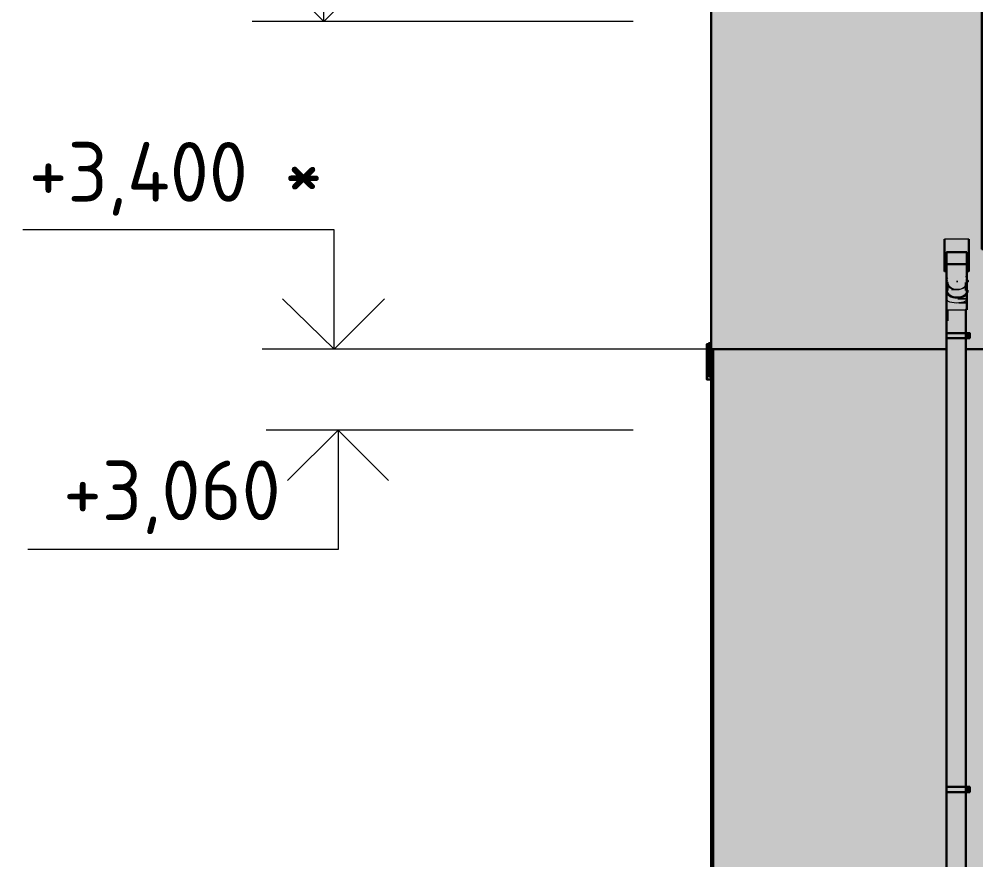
# Model space of a CAD drawing. Header units: millimetres. Extents: x -11345 to 411485, y -9810 to 73012.
# Drawn here: x 113421 to 117427, y -629 to 2891 of the extents above; entities that cross this region are included whole.
import ezdxf

# ---------------------------------------------------------------- set-up
doc = ezdxf.new("R2010")
doc.units = ezdxf.units.MM
for name, color, linetype in [('PDF _Аннотация', 7, 'Continuous'), ('PDF _Линии', 7, 'Continuous'), ('PDF _Оборудование', 7, 'Continuous'), ('PDF _Отметки', 7, 'Continuous'), ('PDF _Текст', 7, 'Continuous')]:
    doc.layers.add(name, color=color, linetype=linetype)
for name, color, linetype, true_color in [('PDF _Колонны', 7, 'Continuous', 0xfbfbf4), ('PDF _Обобщенные модели', 7, 'Continuous', 0xb5bcbf), ('PDF _Стены штриховка поверхности', 7, 'Continuous', 0xcacbcc)]:
    doc.layers.add(name, color=color, linetype=linetype, true_color=true_color)
doc.styles.add('PDF GOST Common', font='GOST_Common.ttf')

msp = doc.modelspace()

# ---------------------------------------------------------------- hatches: boundary and pattern name
at = {"layer": 'PDF _Колонны', "true_color": 0xe2e2e2, "transparency": 33554559}
msp.add_hatch(color=254, dxfattribs=at).paths.add_polyline_path([(116309.68368, 1530.10275), (116301.21847, 1530.10275), (116301.21847, 1381.96154), (116318.14889, 1381.96154), (116318.14889, 1394.65935), (116309.68368, 1394.65935)])
at = {"layer": 'PDF _Колонны', "true_color": 0x383e42, "transparency": 33554559}
msp.add_hatch(color=250, dxfattribs=at).paths.add_polyline_path([(116318.14889, 1534.33535), (116309.68368, 1534.33535), (116309.68368, 1394.65935), (116318.14889, 1394.65935)])
at = {"layer": 'PDF _Обобщенные модели', "true_color": 0xdbdfe8, "transparency": 33554559}
h = msp.add_hatch(color=254, dxfattribs=at)
h.paths.add_polyline_path([(117312.81131, 1800.98953), (117308.57871, 1805.22214), (117304.3461, 1813.68735), (117304.3461, 1745.96566), (117308.57871, 1737.50044), (117304.3461, 1741.73305), (117304.3461, -1280.34767), (117300.11349, -1280.34767), (117300.11349, -1331.13894), (117388.99822, -1331.13894), (117388.99822, -1280.34767), (117384.76561, -1280.34767), (117384.76561, -344.94173), (117401.69604, -344.94173), (117401.69604, -336.47652), (117393.23083, -336.47652), (117393.23083, -332.24391), (117397.46343, -328.01131), (117401.69604, -332.24391), (117401.69604, -323.7787), (117384.76561, -323.7787), (117384.76561, 1555.49838), (117401.69604, 1555.49838), (117401.69604, 1563.9636), (117397.46343, 1559.73099), (117393.23083, 1563.9636), (117393.23083, 1568.1962), (117397.46343, 1572.42881), (117401.69604, 1568.1962), (117401.69604, 1576.66141), (117384.76561, 1576.66141), (117384.76561, 1674.01135), (117388.99822, 1674.01135), (117388.99822, 1805.22214), (117384.76561, 1813.68735), (117384.76561, 1805.22214), (117376.3004, 1800.98953), (117380.53301, 1805.22214), (117384.76561, 1813.68735), (117384.76561, 1817.91996), (117388.99822, 1817.91996), (117384.76561, 1864.47862), (117388.99822, 1864.47862), (117388.99822, 1915.2699), (117304.3461, 1915.2699), (117304.3461, 1813.68735), (117308.57871, 1809.45475)])
h.paths.add_polyline_path([(117325.50913, 1762.89608), (117329.74174, 1762.89608), (117333.97434, 1758.66347)], flags=0)
h.paths.add_polyline_path([(117317.04392, 1707.8722), (117321.27652, 1707.8722), (117325.50913, 1703.63959)], flags=0)
h.paths.add_polyline_path([(117372.0678, 1729.03523), (117363.60258, 1724.80263), (117350.90477, 1720.57002), (117346.67216, 1720.57002)], flags=0)
h.paths.add_polyline_path([(117312.81131, 1771.36129), (117314.22218, 1768.53955), (117308.57871, 1771.36129)], flags=0)
h.paths.add_polyline_path([(117384.76561, 1775.5939), (117384.76561, 1771.36129), (117380.53301, 1768.53955), (117380.53301, 1771.36129), (117376.3004, 1767.12869), (117378.41671, 1767.12869), (117372.0678, 1762.89608), (117367.83519, 1762.89608), (117372.0678, 1767.12869), (117380.53301, 1771.36129)], flags=0)
at = {"layer": 'PDF _Обобщенные модели', "transparency": 33554559}
for points in [[(117308.57871, 1576.66141), (117308.57871, 1580.89402), (117304.3461, 1580.89402), (117300.11349, 1576.66141), (117304.3461, 1572.42881), (117308.57871, 1572.42881)], [(117308.57871, 1555.49838), (117308.57871, 1559.73099), (117304.3461, 1559.73099), (117300.11349, 1555.49838), (117304.3461, 1551.26578), (117308.57871, 1551.26578)], [(117308.57871, -323.7787), (117308.57871, -319.5461), (117304.3461, -319.5461), (117300.11349, -323.7787), (117304.3461, -328.01131), (117308.57871, -328.01131)], [(117308.57871, -344.94173), (117308.57871, -340.70913), (117304.3461, -340.70913), (117300.11349, -344.94173), (117304.3461, -349.17434), (117308.57871, -349.17434)]]:
    msp.add_hatch(color=7, dxfattribs=at).paths.add_polyline_path(points)
at = {"layer": 'PDF _Обобщенные модели', "true_color": 0xbdbbb9, "transparency": 33554559}
for points in [[(117401.69604, 1568.1962), (117397.46343, 1572.42881), (117393.23083, 1568.1962), (117393.23083, 1563.9636), (117397.46343, 1559.73099), (117401.69604, 1563.9636)], [(117401.69604, -332.24391), (117397.46343, -328.01131), (117393.23083, -332.24391), (117393.23083, -336.47652), (117401.69604, -336.47652)]]:
    msp.add_hatch(color=9, dxfattribs=at).paths.add_polyline_path(points)
at = {"layer": 'PDF _Оборудование', "true_color": 0xc0c0c0, "transparency": 33554559}
msp.add_hatch(color=9, dxfattribs=at).paths.add_polyline_path([(117397.46343, 1970.29378), (117295.88089, 1970.29378), (117295.88089, 1834.85038), (117304.3461, 1834.85038), (117304.3461, 1915.2699), (117388.99822, 1915.2699), (117388.99822, 1834.85038), (117397.46343, 1834.85038)])
at = {"layer": 'PDF _Стены штриховка поверхности', "true_color": 0xfbfbf4, "transparency": 33554687}
h = msp.add_hatch(color=7, dxfattribs=at)
h.paths.add_polyline_path([(116326.6141, 1508.93972), (116326.6141, -1690.91046), (117545.60464, -1690.91046), (117545.60464, 1394.65935), (117456.71992, 1394.65935), (117456.71992, 1508.93972), (118489.47579, 1508.93972), (118489.47579, 1707.8722), (118502.17361, 1707.8722), (118502.17361, 2101.50456), (118451.38234, 2097.27196), (118451.38234, 1927.96772), (118315.93895, 1927.96772), (118315.93895, 2101.50456), (118091.61082, 2097.27196), (118091.61082, 1927.96772), (117956.16743, 1927.96772), (117956.16743, 2101.50456), (117710.67628, 2097.27196), (117710.67628, 1927.96772), (117579.46549, 1927.96772), (117579.46549, 1936.43293), (117575.23289, 2101.50456), (117452.48731, 2101.50456), (117452.48731, 3036.9105), (116335.07931, 3036.9105), (116318.14889, 3032.67789), (116318.14889, 1508.93972)])
h.paths.add_polyline_path([(117304.3461, -1445.41931), (117304.3461, 1834.85038), (117295.88089, 1834.85038), (117295.88089, 1970.29378), (117397.46343, 1970.29378), (117397.46343, 1834.85038), (117388.99822, 1834.85038), (117388.99822, 1576.66141), (117401.69604, 1576.66141), (117401.69604, 1555.49838), (117384.76561, 1555.49838), (117388.99822, 1508.93972), (117384.76561, 1508.93972), (117384.76561, 1394.65935), (117388.99822, -323.7787), (117401.69604, -323.7787), (117401.69604, -344.94173), (117384.76561, -344.94173), (117388.99822, -1280.34767), (117388.99822, -1331.13894), (117401.69604, -1331.13894), (117401.69604, -1348.06937), (117384.76561, -1348.06937), (117384.76561, -1449.65191), (117380.53301, -1458.11712), (117372.0678, -1466.58234), (117355.13737, -1475.04755), (117350.90477, -1479.28015), (117342.43955, -1479.28015), (117325.50913, -1475.04755), (117321.27652, -1466.58234), (117312.81131, -1462.34973), (117308.57871, -1449.65191)], flags=0)

# ---------------------------------------------------------------- linework, layer by layer
at = {"layer": 'PDF _Аннотация', "lineweight": 20}
for points in [[(114485.43047, 3091.93438), (114697.06077, 2880.30408), (114697.06077, 3379.75159), (113397.65072, 3379.75159)], [(114697.06077, 2880.30408), (114908.69108, 3091.93438)], [(114997.5758, 2880.30408), (114396.54574, 2880.30408)], [(114523.52393, 1720.57002), (114739.38683, 1508.93972), (114739.38683, 2008.38723), (113435.74417, 2008.38723)], [(114739.38683, 1508.93972), (114951.01714, 1720.57002)], [(115035.66926, 1508.93972), (114438.8718, 1508.93972)], [(114544.68696, 958.70093), (114756.31726, 1170.33123), (114756.31726, 670.88372), (113456.9072, 670.88372)], [(115056.83229, 1170.33123), (114455.80223, 1170.33123)], [(114756.31726, 1170.33123), (114967.94756, 958.70093)]]:
    msp.add_lwpolyline(points, dxfattribs=at)
at = {"layer": 'PDF _Линии', "lineweight": 30}
for points in [[(116318.14889, -1690.91046), (116318.14889, 3036.9105), (117452.48731, 3036.9105), (117452.48731, 1927.96772), (118502.17361, 1927.96772)], [(117295.88089, 1970.29378), (117295.88089, 1834.85038)], [(117397.46343, 1834.85038), (117397.46343, 1970.29378)], [(117388.99822, 1674.01135), (117388.99822, 1720.57002), (117388.99822, 1754.43087), (117388.99822, 1788.29172), (117388.99822, 1817.91996), (117388.99822, 1864.47862), (117388.99822, 1915.2699), (117346.67216, 1915.2699), (117304.3461, 1915.2699), (117304.3461, 1864.47862), (117304.3461, 1817.91996), (117304.3461, 1788.29172), (117304.3461, 1754.43087), (117304.3461, 1720.57002), (117304.3461, 1674.01135), (117304.3461, -1322.67373)], [(117304.3461, 1864.47862), (117346.67216, 1864.47862), (117388.99822, 1864.47862)], [(117308.57871, 1788.29172), (117308.57871, 1754.43087)], [(117384.76561, 1754.43087), (117384.76561, 1788.29172)], [(117308.57871, 1674.01135), (117308.57871, 1627.45269)], [(117384.76561, -1322.67373), (117384.76561, 1674.01135), (117384.76561, 1627.45269)], [(116318.14889, 1381.96154), (116301.21847, 1381.96154), (116301.21847, 1530.10275), (116309.68368, 1530.10275)], [(116318.14889, 1394.65935), (116309.68368, 1394.65935), (116309.68368, 1534.33535), (116318.14889, 1534.33535)], [(116318.14889, 1508.93972), (117304.3461, 1508.93972)], [(116326.6141, 1508.93972), (116326.6141, -1690.91046)], [(117456.71992, 1508.93972), (117384.76561, 1508.93972)]]:
    msp.add_lwpolyline(points, dxfattribs=at)
at = {"layer": 'PDF _Линии', "lineweight": 9}
for points in [[(115992.23822, 2880.30408), (115306.55604, 2880.30408)], [(115992.23822, 1170.33123), (115319.25386, 1170.33123)]]:
    msp.add_lwpolyline(points, dxfattribs=at)
at = {"layer": 'PDF _Линии', "lineweight": 30}
for points in [[(117388.99822, 1555.49838), (117401.69604, 1555.49838), (117401.69604, 1576.66141), (117388.99822, 1576.66141), (117304.3461, 1576.66141), (117304.3461, 1555.49838)], [(117393.23083, 1563.9636), (117397.46343, 1559.73099), (117401.69604, 1563.9636), (117401.69604, 1568.1962), (117397.46343, 1572.42881), (117393.23083, 1568.1962)], [(117388.99822, -344.94173), (117401.69604, -344.94173), (117401.69604, -323.7787), (117388.99822, -323.7787), (117304.3461, -323.7787), (117304.3461, -344.94173)], [(117393.23083, -336.47652), (117397.46343, -336.47652), (117401.69604, -336.47652), (117401.69604, -332.24391), (117397.46343, -328.01131), (117393.23083, -332.24391)]]:
    msp.add_lwpolyline(points, close=True, dxfattribs=at)
for centre, start, end in [((117327.59621, 1790.3661), 160.32162293, 179.89670253), ((117369.98072, 1790.3661), 0.10329748, 19.67837706)]:
    msp.add_arc(centre, 23.25014, start, end, dxfattribs=at)
for points in [[(117304.3461, 1756.54717), (117304.3461, 1739.01534), (117324.24328, 1724.80263), (117348.78846, 1724.80263)], [(117348.78846, 1724.80263), (117373.33365, 1724.80263), (117393.23083, 1739.01534), (117393.23083, 1756.54717)]]:
    msp.add_open_spline(points, degree=3, dxfattribs=at)
at = {"layer": 'PDF _Обобщенные модели', "color": 254, "lineweight": 0, "true_color": 0xdbdfe8}
for points in [[(117304.3461, 1817.91996), (117304.3461, 1817.91996), (117304.3461, 1817.91996)], [(117304.3461, 1817.91996), (117304.3461, 1817.91996), (117304.3461, 1817.91996)], [(117304.3461, 1817.91996), (117304.3461, 1817.91996), (117304.3461, 1817.91996)], [(117304.3461, 1817.91996), (117304.3461, 1817.91996), (117304.3461, 1817.91996)], [(117304.3461, 1817.91996), (117304.3461, 1817.91996), (117304.3461, 1817.91996)], [(117304.3461, 1817.91996), (117304.3461, 1817.91996), (117304.3461, 1817.91996)], [(117304.3461, 1817.91996), (117304.3461, 1817.91996), (117304.3461, 1817.91996)], [(117304.3461, 1813.68735), (117304.3461, 1813.68735), (117304.3461, 1813.68735)], [(117304.3461, 1813.68735), (117304.3461, 1813.68735), (117304.3461, 1813.68735)], [(117308.57871, 1805.22214), (117304.3461, 1813.68735), (117308.57871, 1805.22214)], [(117304.3461, 1813.68735), (117304.3461, 1813.68735), (117304.3461, 1813.68735)], [(117304.3461, 1813.68735), (117304.3461, 1813.68735), (117304.3461, 1813.68735)], [(117388.99822, 1805.22214), (117384.76561, 1813.68735), (117388.99822, 1805.22214)], [(117308.57871, 1775.5939), (117304.3461, 1784.05911), (117308.57871, 1775.5939)], [(117308.57871, 1771.36129), (117304.3461, 1779.8265), (117308.57871, 1771.36129)], [(117308.57871, 1775.5939), (117304.3461, 1775.5939), (117308.57871, 1775.5939)], [(117321.27652, 1762.89608), (117312.81131, 1771.36129), (117321.27652, 1762.89608)], [(117350.90477, 1792.52432), (117346.67216, 1792.52432), (117350.90477, 1792.52432)], [(117380.53301, 1767.12869), (117380.53301, 1771.36129), (117380.53301, 1767.12869)], [(117384.76561, 1775.5939), (117384.76561, 1775.5939), (117384.76561, 1775.5939)], [(117384.76561, 1775.5939), (117384.76561, 1775.5939), (117384.76561, 1775.5939)], [(117388.99822, 1784.05911), (117388.99822, 1788.29172), (117388.99822, 1784.05911)], [(117312.81131, 1733.26784), (117304.3461, 1741.73305), (117312.81131, 1733.26784)], [(117329.74174, 1758.66347), (117325.50913, 1758.66347), (117329.74174, 1758.66347)], [(117342.43955, 1758.66347), (117329.74174, 1758.66347), (117342.43955, 1758.66347)], [(117342.43955, 1758.66347), (117333.97434, 1758.66347), (117342.43955, 1758.66347)], [(117355.13737, 1758.66347), (117333.97434, 1758.66347), (117355.13737, 1758.66347)], [(117388.99822, 1720.57002), (117350.90477, 1720.57002), (117388.99822, 1720.57002)], [(117388.99822, 1703.63959), (117355.13737, 1703.63959), (117388.99822, 1703.63959)], [(117388.99822, 1716.33741), (117384.76561, 1716.33741), (117388.99822, 1716.33741)], [(117401.69604, 1559.73099), (117401.69604, 1563.9636), (117401.69604, 1559.73099)]]:
    msp.add_lwpolyline(points, dxfattribs=at)
for points in [[(117304.3461, 1813.68735), (117304.3461, 1813.68735), (117304.3461, 1813.68735)], [(117384.76561, 1813.68735), (117384.76561, 1813.68735), (117384.76561, 1813.68735)], [(117367.83519, 1762.89608), (117367.83519, 1762.89608), (117367.83519, 1762.89608)], [(117304.3461, 1745.96566), (117304.3461, 1745.96566), (117304.3461, 1745.96566)], [(117346.67216, 1758.66347), (117346.67216, 1758.66347), (117346.67216, 1758.66347)], [(117346.67216, 1758.66347), (117346.67216, 1758.66347), (117346.67216, 1758.66347)], [(117401.69604, -336.47652), (117401.69604, -336.47652), (117401.69604, -336.47652)]]:
    msp.add_lwpolyline(points, close=True, dxfattribs=at)
at = {"layer": 'PDF _Обобщенные модели', "color": 7, "lineweight": 18}
for points in [[(117304.3461, 1720.57002), (117308.57871, 1712.10481), (117317.04392, 1707.8722), (117346.67216, 1703.63959), (117376.3004, 1707.8722), (117384.76561, 1712.10481), (117388.99822, 1720.57002)], [(117304.3461, 1674.01135), (117388.99822, 1674.01135)], [(117388.99822, 1576.66141), (117388.99822, 1555.49838)], [(117388.99822, -323.7787), (117388.99822, -344.94173)]]:
    msp.add_lwpolyline(points, dxfattribs=at)
at = {"layer": 'PDF _Обобщенные модели', "color": 9, "lineweight": 0, "true_color": 0xbdbbb9}
for points in [[(117397.46343, 1559.73099), (117397.46343, 1559.73099), (117397.46343, 1559.73099)], [(117397.46343, -336.47652), (117397.46343, -336.47652), (117397.46343, -336.47652)]]:
    msp.add_lwpolyline(points, close=True, dxfattribs=at)
at = {"layer": 'PDF _Обобщенные модели', "color": 7, "lineweight": 18}
for points in [[(117304.3461, 1790.40802), (117304.3461, 1772.87618), (117324.24328, 1758.66347), (117348.78846, 1758.66347)], [(117308.98991, 1790.83214), (117308.98991, 1773.30009), (117326.99241, 1759.0876), (117349.19967, 1759.0876)], [(117348.78846, 1758.66347), (117373.33365, 1758.66347), (117393.23083, 1772.87618), (117393.23083, 1790.40802)], [(117349.19967, 1759.0876), (117371.40692, 1759.0876), (117389.40943, 1773.30009), (117389.40943, 1790.83214)]]:
    msp.add_open_spline(points, degree=3, dxfattribs=at)
at = {"layer": 'PDF _Оборудование', "lineweight": 18}
for points in [[(117397.46343, 1970.29378), (117295.88089, 1970.29378)], [(117295.88089, 1834.85038), (117304.3461, 1834.85038)], [(117388.99822, 1834.85038), (117397.46343, 1834.85038)]]:
    msp.add_lwpolyline(points, dxfattribs=at)
at = {"layer": 'PDF _Отметки', "lineweight": 20}
for points in [[(115992.23822, 2880.30408), (114976.41277, 2880.30408), (114697.06077, 2880.30408)], [(116538.2444, 1508.93972), (115954.14477, 1508.93972), (114739.38683, 1508.93972)], [(115992.23822, 1170.33123), (115344.6495, 1170.33123), (114756.31726, 1170.33123)]]:
    msp.add_lwpolyline(points, dxfattribs=at)

# ---------------------------------------------------------------- texts
at = {"layer": 'PDF _Текст', "char_height": 250.000659, "attachment_point": 4, "style": 'PDF GOST Common'}
for s, insert in [('+3,400 *', (113461.39385, 2222.33621)), ('+3,060', (113605.30784, 889.01148))]:
    msp.add_mtext(s, dxfattribs=dict(at, insert=insert))

doc.saveas('drawing.dxf')
